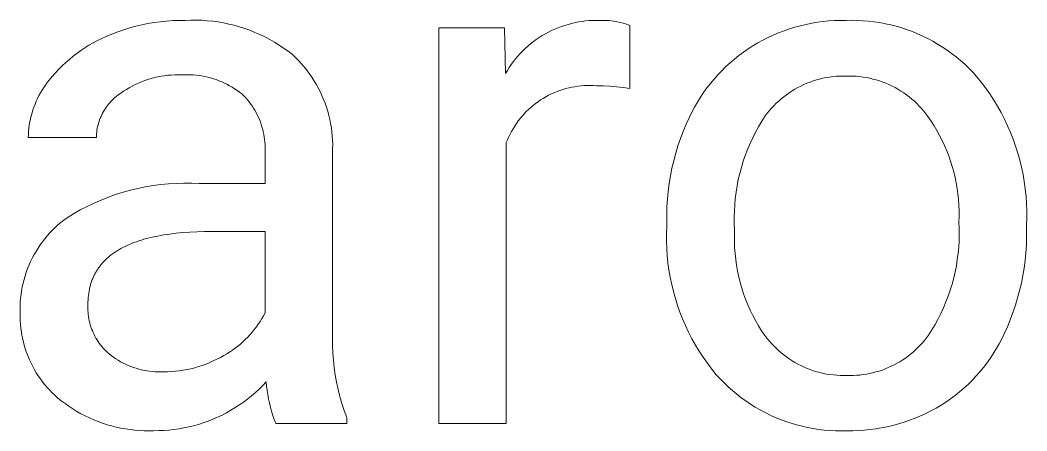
# Model space of a CAD drawing. Header units: millimetres. Extents: x 1434 to 4837, y 1889 to 4267.
# Drawn here: x 4146 to 4207, y 2212.3 to 2237.2 of the extents above; entities that cross this region are included whole.
import ezdxf

# ---------------------------------------------------------------- set-up
doc = ezdxf.new("R2010")
doc.units = ezdxf.units.MM
doc.header["$MEASUREMENT"] = 0
doc.layers.add('Domyślny', color=7, linetype='Continuous', true_color=0x000000)

msp = doc.modelspace()

# ---------------------------------------------------------------- linework, layer by layer
at = {"layer": 'Domyślny', "color": 18, "lineweight": 15, "true_color": 0x000000}
for p, q in [((4152.636, 2236.719), (4153.002, 2236.819)), ((4153.002, 2236.819), (4153.372, 2236.907)), ((4153.372, 2236.907), (4153.744, 2236.982)), ((4153.744, 2236.982), (4154.119, 2237.045)), ((4154.119, 2237.045), (4154.496, 2237.096)), ((4154.496, 2237.096), (4154.874, 2237.135)), ((4154.874, 2237.135), (4155.253, 2237.161)), ((4155.253, 2237.161), (4155.632, 2237.175)), ((4155.632, 2237.175), (4156.012, 2237.176)), ((4156.012, 2237.176), (4156.344, 2237.189)), ((4156.344, 2237.189), (4156.675, 2237.19)), ((4156.675, 2237.19), (4157.006, 2237.18)), ((4157.006, 2237.18), (4157.337, 2237.158)), ((4157.337, 2237.158), (4157.667, 2237.125)), ((4157.667, 2237.125), (4157.995, 2237.08)), ((4157.995, 2237.08), (4158.322, 2237.024)), ((4158.322, 2237.024), (4158.646, 2236.956)), ((4158.646, 2236.956), (4158.968, 2236.877)), ((4158.968, 2236.877), (4159.287, 2236.787)), ((4159.287, 2236.787), (4159.602, 2236.687)), ((4178.59, 2236.73), (4178.791, 2236.806)), ((4178.791, 2236.806), (4178.995, 2236.875)), ((4178.995, 2236.875), (4179.201, 2236.936)), ((4179.201, 2236.936), (4179.409, 2236.991)), ((4179.409, 2236.991), (4179.618, 2237.039)), ((4179.618, 2237.039), (4179.83, 2237.08)), ((4179.83, 2237.08), (4180.042, 2237.113)), ((4180.042, 2237.113), (4180.255, 2237.14)), ((4180.255, 2237.14), (4180.47, 2237.159)), ((4180.47, 2237.159), (4180.684, 2237.17)), ((4180.684, 2237.17), (4180.899, 2237.175)), ((4180.899, 2237.175), (4181.114, 2237.172)), ((4181.114, 2237.172), (4181.257, 2237.177)), ((4181.257, 2237.177), (4181.399, 2237.177)), ((4181.399, 2237.177), (4181.542, 2237.173)), ((4181.542, 2237.173), (4181.684, 2237.163)), ((4181.684, 2237.163), (4181.826, 2237.149)), ((4181.826, 2237.149), (4181.967, 2237.13)), ((4181.967, 2237.13), (4182.108, 2237.106)), ((4182.108, 2237.106), (4182.247, 2237.078)), ((4182.247, 2237.078), (4182.386, 2237.045)), ((4182.386, 2237.045), (4182.524, 2237.007)), ((4182.524, 2237.007), (4182.66, 2236.965)), ((4182.66, 2236.965), (4182.794, 2236.918)), ((4182.794, 2236.918), (4182.927, 2236.866)), ((4182.927, 2236.866), (4182.927, 2233.059)), ((4192.934, 2236.763), (4193.27, 2236.854)), ((4193.27, 2236.854), (4193.61, 2236.934)), ((4193.61, 2236.934), (4193.951, 2237.003)), ((4193.951, 2237.003), (4194.295, 2237.06)), ((4194.295, 2237.06), (4194.641, 2237.106)), ((4194.641, 2237.106), (4194.988, 2237.14)), ((4194.988, 2237.14), (4195.335, 2237.163)), ((4195.335, 2237.163), (4195.684, 2237.174)), ((4195.684, 2237.174), (4196.032, 2237.173)), ((4196.032, 2237.173), (4196.374, 2237.18)), ((4196.374, 2237.18), (4196.715, 2237.175)), ((4196.715, 2237.175), (4197.056, 2237.158)), ((4197.056, 2237.158), (4197.397, 2237.13)), ((4197.397, 2237.13), (4197.736, 2237.09)), ((4197.736, 2237.09), (4198.073, 2237.039)), ((4198.073, 2237.039), (4198.409, 2236.976)), ((4198.409, 2236.976), (4198.743, 2236.902)), ((4198.743, 2236.902), (4199.073, 2236.817)), ((4199.073, 2236.817), (4199.401, 2236.721)), ((4150.941, 2236.081), (4151.208, 2236.201)), ((4151.208, 2236.201), (4151.558, 2236.348)), ((4151.558, 2236.348), (4151.913, 2236.484)), ((4151.913, 2236.484), (4152.273, 2236.607)), ((4152.273, 2236.607), (4152.636, 2236.719)), ((4159.602, 2236.687), (4159.914, 2236.575)), ((4159.914, 2236.575), (4160.222, 2236.452)), ((4160.222, 2236.452), (4160.526, 2236.319)), ((4160.526, 2236.319), (4160.824, 2236.175)), ((4160.824, 2236.175), (4161.117, 2236.021)), ((4171.358, 2212.787), (4171.358, 2236.73)), ((4171.358, 2236.73), (4175.335, 2236.73)), ((4175.335, 2236.73), (4175.403, 2233.965)), ((4177.446, 2236.138), (4177.628, 2236.252)), ((4177.628, 2236.252), (4177.814, 2236.361)), ((4177.814, 2236.361), (4178.003, 2236.463)), ((4178.003, 2236.463), (4178.196, 2236.559)), ((4178.196, 2236.559), (4178.391, 2236.648)), ((4178.391, 2236.648), (4178.59, 2236.73)), ((4191.308, 2236.143), (4191.624, 2236.288)), ((4191.624, 2236.288), (4191.946, 2236.423)), ((4191.946, 2236.423), (4192.271, 2236.547)), ((4192.271, 2236.547), (4192.601, 2236.661)), ((4192.601, 2236.661), (4192.934, 2236.763)), ((4199.401, 2236.721), (4199.725, 2236.613)), ((4199.725, 2236.613), (4200.045, 2236.495)), ((4200.045, 2236.495), (4200.361, 2236.365)), ((4200.361, 2236.365), (4200.673, 2236.225)), ((4200.673, 2236.225), (4200.98, 2236.075)), ((4149.919, 2235.515), (4150.168, 2235.669)), ((4150.168, 2235.669), (4150.421, 2235.815)), ((4150.421, 2235.815), (4150.679, 2235.952)), ((4150.679, 2235.952), (4150.941, 2236.081)), ((4161.117, 2236.021), (4161.405, 2235.856)), ((4161.405, 2235.856), (4161.687, 2235.682)), ((4161.687, 2235.682), (4161.963, 2235.498)), ((4176.601, 2235.476), (4176.761, 2235.62)), ((4176.761, 2235.62), (4176.925, 2235.758)), ((4176.925, 2235.758), (4177.095, 2235.89)), ((4177.095, 2235.89), (4177.268, 2236.017)), ((4177.268, 2236.017), (4177.446, 2236.138)), ((4190.099, 2235.456), (4190.389, 2235.644)), ((4190.389, 2235.644), (4190.69, 2235.82)), ((4190.69, 2235.82), (4190.996, 2235.986)), ((4190.996, 2235.986), (4191.308, 2236.143)), ((4200.98, 2236.075), (4201.281, 2235.914)), ((4201.281, 2235.914), (4201.577, 2235.743)), ((4201.577, 2235.743), (4201.866, 2235.562)), ((4201.866, 2235.562), (4202.15, 2235.372)), ((4148.981, 2234.819), (4149.207, 2235.005)), ((4149.207, 2235.005), (4149.439, 2235.182)), ((4149.439, 2235.182), (4149.676, 2235.352)), ((4149.676, 2235.352), (4149.919, 2235.515)), ((4161.963, 2235.498), (4162.232, 2235.305)), ((4162.232, 2235.305), (4162.494, 2235.102)), ((4162.494, 2235.102), (4162.68, 2234.927)), ((4176.012, 2234.85), (4176.151, 2235.014)), ((4176.151, 2235.014), (4176.296, 2235.173)), ((4176.296, 2235.173), (4176.445, 2235.327)), ((4176.445, 2235.327), (4176.601, 2235.476)), ((4189.27, 2234.835), (4189.539, 2235.051)), ((4189.539, 2235.051), (4189.816, 2235.258)), ((4189.816, 2235.258), (4190.099, 2235.456)), ((4202.15, 2235.372), (4202.426, 2235.172)), ((4202.426, 2235.172), (4202.696, 2234.962)), ((4202.696, 2234.962), (4202.959, 2234.744)), ((4148.341, 2234.22), (4148.547, 2234.427)), ((4148.547, 2234.427), (4148.761, 2234.627)), ((4148.761, 2234.627), (4148.981, 2234.819)), ((4162.68, 2234.927), (4162.86, 2234.745)), ((4162.86, 2234.745), (4163.033, 2234.557)), ((4163.033, 2234.557), (4163.2, 2234.363)), ((4163.2, 2234.363), (4163.36, 2234.164)), ((4175.628, 2234.332), (4175.75, 2234.509)), ((4175.75, 2234.509), (4175.878, 2234.682)), ((4175.878, 2234.682), (4176.012, 2234.85)), ((4188.507, 2234.133), (4188.753, 2234.376)), ((4188.753, 2234.376), (4189.008, 2234.609)), ((4189.008, 2234.609), (4189.27, 2234.835)), ((4202.959, 2234.744), (4203.214, 2234.517)), ((4203.214, 2234.517), (4203.461, 2234.281)), ((4147.763, 2233.561), (4147.948, 2233.787)), ((4147.948, 2233.787), (4148.141, 2234.007)), ((4148.141, 2234.007), (4148.341, 2234.22)), ((4154.34, 2233.757), (4154.139, 2233.712)), ((4154.542, 2233.796), (4154.34, 2233.757)), ((4154.746, 2233.827), (4154.542, 2233.796)), ((4154.951, 2233.852), (4154.746, 2233.827)), ((4155.156, 2233.869), (4154.951, 2233.852)), ((4155.362, 2233.879), (4155.156, 2233.869)), ((4155.568, 2233.882), (4155.362, 2233.879)), ((4155.774, 2233.878), (4155.568, 2233.882)), ((4155.952, 2233.887), (4155.774, 2233.878)), ((4156.13, 2233.89), (4155.952, 2233.887)), ((4156.308, 2233.887), (4156.13, 2233.89)), ((4156.486, 2233.878), (4156.308, 2233.887)), ((4156.664, 2233.863), (4156.486, 2233.878)), ((4156.84, 2233.842), (4156.664, 2233.863)), ((4157.016, 2233.815), (4156.84, 2233.842)), ((4157.191, 2233.781), (4157.016, 2233.815)), ((4157.365, 2233.742), (4157.191, 2233.781)), ((4157.537, 2233.697), (4157.365, 2233.742)), ((4163.36, 2234.164), (4163.514, 2233.96)), ((4163.514, 2233.96), (4163.66, 2233.75)), ((4163.66, 2233.75), (4163.799, 2233.535)), ((4175.403, 2233.965), (4175.513, 2234.15)), ((4175.513, 2234.15), (4175.628, 2234.332)), ((4188.039, 2233.625), (4188.269, 2233.883)), ((4188.269, 2233.883), (4188.507, 2234.133)), ((4195.022, 2233.746), (4194.822, 2233.713)), ((4195.223, 2233.773), (4195.022, 2233.746)), ((4195.425, 2233.792), (4195.223, 2233.773)), ((4195.627, 2233.804), (4195.425, 2233.792)), ((4195.83, 2233.81), (4195.627, 2233.804)), ((4196.032, 2233.808), (4195.83, 2233.81)), ((4196.238, 2233.81), (4196.032, 2233.808)), ((4196.443, 2233.806), (4196.238, 2233.81)), ((4196.648, 2233.794), (4196.443, 2233.806)), ((4196.852, 2233.775), (4196.648, 2233.794)), ((4197.056, 2233.748), (4196.852, 2233.775)), ((4197.259, 2233.715), (4197.056, 2233.748)), ((4203.461, 2234.281), (4203.7, 2234.037)), ((4203.7, 2234.037), (4203.93, 2233.785)), ((4203.93, 2233.785), (4204.209, 2233.442)), ((4147.429, 2233.106), (4147.535, 2233.262)), ((4147.535, 2233.262), (4147.647, 2233.413)), ((4147.647, 2233.413), (4147.763, 2233.561)), ((4152.793, 2233.201), (4152.612, 2233.102)), ((4152.977, 2233.294), (4152.793, 2233.201)), ((4153.164, 2233.38), (4152.977, 2233.294)), ((4153.354, 2233.46), (4153.164, 2233.38)), ((4153.547, 2233.533), (4153.354, 2233.46)), ((4153.742, 2233.599), (4153.547, 2233.533)), ((4153.939, 2233.659), (4153.742, 2233.599)), ((4154.139, 2233.712), (4153.939, 2233.659)), ((4157.708, 2233.647), (4157.537, 2233.697)), ((4157.877, 2233.59), (4157.708, 2233.647)), ((4158.044, 2233.528), (4157.877, 2233.59)), ((4158.208, 2233.46), (4158.044, 2233.528)), ((4158.37, 2233.386), (4158.208, 2233.46)), ((4158.53, 2233.307), (4158.37, 2233.386)), ((4158.687, 2233.223), (4158.53, 2233.307)), ((4158.841, 2233.133), (4158.687, 2233.223)), ((4158.991, 2233.038), (4158.841, 2233.133)), ((4163.799, 2233.535), (4163.931, 2233.316)), ((4163.931, 2233.316), (4164.055, 2233.093)), ((4179.422, 2233.132), (4179.239, 2233.092)), ((4179.606, 2233.165), (4179.422, 2233.132)), ((4179.791, 2233.192), (4179.606, 2233.165)), ((4179.977, 2233.212), (4179.791, 2233.192)), ((4180.163, 2233.226), (4179.977, 2233.212)), ((4180.35, 2233.234), (4180.163, 2233.226)), ((4180.537, 2233.235), (4180.35, 2233.234)), ((4180.724, 2233.23), (4180.537, 2233.235)), ((4180.91, 2233.218), (4180.724, 2233.23)), ((4181.315, 2233.212), (4180.91, 2233.218)), ((4181.72, 2233.194), (4181.315, 2233.212)), ((4182.124, 2233.162), (4181.72, 2233.194)), ((4182.526, 2233.117), (4182.124, 2233.162)), ((4187.606, 2233.087), (4187.818, 2233.36)), ((4187.818, 2233.36), (4188.039, 2233.625)), ((4193.287, 2233.205), (4193.107, 2233.112)), ((4193.47, 2233.291), (4193.287, 2233.205)), ((4193.657, 2233.371), (4193.47, 2233.291)), ((4193.846, 2233.445), (4193.657, 2233.371)), ((4194.037, 2233.512), (4193.846, 2233.445)), ((4194.23, 2233.572), (4194.037, 2233.512)), ((4194.426, 2233.626), (4194.23, 2233.572)), ((4194.623, 2233.673), (4194.426, 2233.626)), ((4194.822, 2233.713), (4194.623, 2233.673)), ((4197.46, 2233.675), (4197.259, 2233.715)), ((4197.66, 2233.628), (4197.46, 2233.675)), ((4197.858, 2233.573), (4197.66, 2233.628)), ((4198.054, 2233.512), (4197.858, 2233.573)), ((4198.248, 2233.444), (4198.054, 2233.512)), ((4198.439, 2233.37), (4198.248, 2233.444)), ((4198.627, 2233.289), (4198.439, 2233.37)), ((4198.813, 2233.201), (4198.627, 2233.289)), ((4198.996, 2233.107), (4198.813, 2233.201)), ((4204.209, 2233.442), (4204.476, 2233.089)), ((4147.057, 2232.453), (4147.142, 2232.621)), ((4147.142, 2232.621), (4147.232, 2232.786)), ((4147.232, 2232.786), (4147.328, 2232.948)), ((4147.328, 2232.948), (4147.429, 2233.106)), ((4151.826, 2232.575), (4151.741, 2232.504)), ((4151.912, 2232.642), (4151.826, 2232.575)), ((4152.001, 2232.706), (4151.912, 2232.642)), ((4152.092, 2232.768), (4152.001, 2232.706)), ((4152.261, 2232.885), (4152.092, 2232.768)), ((4152.435, 2232.997), (4152.261, 2232.885)), ((4152.612, 2233.102), (4152.435, 2232.997)), ((4159.139, 2232.938), (4158.991, 2233.038)), ((4159.283, 2232.833), (4159.139, 2232.938)), ((4159.423, 2232.724), (4159.283, 2232.833)), ((4159.559, 2232.609), (4159.423, 2232.724)), ((4159.665, 2232.494), (4159.559, 2232.609)), ((4164.055, 2233.093), (4164.171, 2232.865)), ((4164.171, 2232.865), (4164.279, 2232.634)), ((4164.279, 2232.634), (4164.38, 2232.398)), ((4177.849, 2232.553), (4177.688, 2232.459)), ((4178.014, 2232.641), (4177.849, 2232.553)), ((4178.182, 2232.723), (4178.014, 2232.641)), ((4178.352, 2232.8), (4178.182, 2232.723)), ((4178.525, 2232.871), (4178.352, 2232.8)), ((4178.701, 2232.935), (4178.525, 2232.871)), ((4178.878, 2232.994), (4178.701, 2232.935)), ((4179.058, 2233.046), (4178.878, 2232.994)), ((4179.239, 2233.092), (4179.058, 2233.046)), ((4182.927, 2233.059), (4182.526, 2233.117)), ((4187.027, 2232.228), (4187.21, 2232.52)), ((4187.21, 2232.52), (4187.404, 2232.807)), ((4187.404, 2232.807), (4187.606, 2233.087)), ((4192.259, 2232.558), (4192.102, 2232.43)), ((4192.421, 2232.68), (4192.259, 2232.558)), ((4192.587, 2232.797), (4192.421, 2232.68)), ((4192.757, 2232.908), (4192.587, 2232.797)), ((4192.93, 2233.013), (4192.757, 2232.908)), ((4193.107, 2233.112), (4192.93, 2233.013)), ((4199.175, 2233.006), (4198.996, 2233.107)), ((4199.35, 2232.9), (4199.175, 2233.006)), ((4199.522, 2232.787), (4199.35, 2232.9)), ((4199.689, 2232.668), (4199.522, 2232.787)), ((4199.853, 2232.544), (4199.689, 2232.668)), ((4200.012, 2232.414), (4199.853, 2232.544)), ((4204.476, 2233.089), (4204.731, 2232.728)), ((4204.731, 2232.728), (4204.974, 2232.358)), ((4146.776, 2231.756), (4146.837, 2231.934)), ((4146.837, 2231.934), (4146.905, 2232.109)), ((4146.905, 2232.109), (4146.978, 2232.282)), ((4146.978, 2232.282), (4147.057, 2232.453)), ((4151.225, 2231.939), (4151.163, 2231.849)), ((4151.29, 2232.027), (4151.225, 2231.939)), ((4151.359, 2232.113), (4151.29, 2232.027)), ((4151.43, 2232.196), (4151.359, 2232.113)), ((4151.504, 2232.277), (4151.43, 2232.196)), ((4151.58, 2232.356), (4151.504, 2232.277)), ((4151.66, 2232.431), (4151.58, 2232.356)), ((4151.741, 2232.504), (4151.66, 2232.431)), ((4159.768, 2232.376), (4159.665, 2232.494)), ((4159.866, 2232.254), (4159.768, 2232.376)), ((4159.96, 2232.129), (4159.866, 2232.254)), ((4160.05, 2232.001), (4159.96, 2232.129)), ((4160.135, 2231.87), (4160.05, 2232.001)), ((4164.38, 2232.398), (4164.472, 2232.16)), ((4164.472, 2232.16), (4164.556, 2231.919)), ((4164.556, 2231.919), (4164.632, 2231.675)), ((4176.934, 2231.908), (4176.795, 2231.783)), ((4177.076, 2232.029), (4176.934, 2231.908)), ((4177.224, 2232.144), (4177.076, 2232.029)), ((4177.375, 2232.254), (4177.224, 2232.144)), ((4177.529, 2232.359), (4177.375, 2232.254)), ((4177.688, 2232.459), (4177.529, 2232.359)), ((4186.69, 2231.625), (4186.853, 2231.929)), ((4186.853, 2231.929), (4187.027, 2232.228)), ((4191.658, 2232.015), (4191.52, 2231.867)), ((4191.801, 2232.158), (4191.658, 2232.015)), ((4191.949, 2232.297), (4191.801, 2232.158)), ((4192.102, 2232.43), (4191.949, 2232.297)), ((4200.166, 2232.278), (4200.012, 2232.414)), ((4200.315, 2232.137), (4200.166, 2232.278)), ((4200.46, 2231.992), (4200.315, 2232.137)), ((4200.599, 2231.841), (4200.46, 2231.992)), ((4204.974, 2232.358), (4205.203, 2231.98)), ((4205.203, 2231.98), (4205.42, 2231.594)), ((4146.626, 2231.212), (4146.67, 2231.395)), ((4146.67, 2231.395), (4146.72, 2231.576)), ((4146.72, 2231.576), (4146.776, 2231.756)), ((4150.899, 2231.37), (4150.856, 2231.269)), ((4150.945, 2231.469), (4150.899, 2231.37)), ((4150.994, 2231.567), (4150.945, 2231.469)), ((4151.047, 2231.663), (4150.994, 2231.567)), ((4151.103, 2231.757), (4151.047, 2231.663)), ((4151.163, 2231.849), (4151.103, 2231.757)), ((4160.216, 2231.736), (4160.135, 2231.87)), ((4160.293, 2231.599), (4160.216, 2231.736)), ((4160.364, 2231.46), (4160.293, 2231.599)), ((4160.431, 2231.319), (4160.364, 2231.46)), ((4160.494, 2231.175), (4160.431, 2231.319)), ((4164.632, 2231.675), (4164.7, 2231.428)), ((4164.7, 2231.428), (4164.759, 2231.179)), ((4176.406, 2231.379), (4176.286, 2231.236)), ((4176.531, 2231.518), (4176.406, 2231.379)), ((4176.661, 2231.653), (4176.531, 2231.518)), ((4176.795, 2231.783), (4176.661, 2231.653)), ((4186.343, 2230.89), (4186.536, 2231.315)), ((4186.536, 2231.315), (4186.69, 2231.625)), ((4191.137, 2231.394), (4190.929, 2231.073)), ((4191.259, 2231.556), (4191.137, 2231.394)), ((4191.387, 2231.714), (4191.259, 2231.556)), ((4191.52, 2231.867), (4191.387, 2231.714)), ((4200.733, 2231.685), (4200.599, 2231.841)), ((4200.861, 2231.525), (4200.733, 2231.685)), ((4200.984, 2231.36), (4200.861, 2231.525)), ((4201.176, 2231.081), (4200.984, 2231.36)), ((4205.42, 2231.594), (4205.624, 2231.201)), ((4146.532, 2230.656), (4146.557, 2230.842)), ((4146.557, 2230.842), (4146.589, 2231.028)), ((4146.589, 2231.028), (4146.626, 2231.212)), ((4150.694, 2230.746), (4150.672, 2230.638)), ((4150.719, 2230.852), (4150.694, 2230.746)), ((4150.748, 2230.958), (4150.719, 2230.852)), ((4150.78, 2231.063), (4150.748, 2230.958)), ((4150.816, 2231.166), (4150.78, 2231.063)), ((4150.856, 2231.269), (4150.816, 2231.166)), ((4160.551, 2231.03), (4160.494, 2231.175)), ((4160.603, 2230.882), (4160.551, 2231.03)), ((4160.651, 2230.733), (4160.603, 2230.882)), ((4160.693, 2230.582), (4160.651, 2230.733)), ((4164.759, 2231.179), (4164.809, 2230.929)), ((4164.809, 2230.929), (4164.851, 2230.676)), ((4175.957, 2230.782), (4175.858, 2230.623)), ((4176.061, 2230.937), (4175.957, 2230.782)), ((4176.171, 2231.088), (4176.061, 2230.937)), ((4176.286, 2231.236), (4176.171, 2231.088)), ((4186.164, 2230.459), (4186.343, 2230.89)), ((4190.733, 2230.744), (4190.547, 2230.409)), ((4190.929, 2231.073), (4190.733, 2230.744)), ((4201.359, 2230.796), (4201.176, 2231.081)), ((4201.532, 2230.505), (4201.359, 2230.796)), ((4205.624, 2231.201), (4205.814, 2230.802)), ((4205.814, 2230.802), (4205.99, 2230.396)), ((4146.494, 2230.093), (4146.5, 2230.281)), ((4150.619, 2230.093), (4146.494, 2230.093)), ((4146.5, 2230.281), (4146.513, 2230.469)), ((4146.513, 2230.469), (4146.532, 2230.656)), ((4150.622, 2230.203), (4150.619, 2230.093)), ((4150.629, 2230.312), (4150.622, 2230.203)), ((4150.64, 2230.421), (4150.629, 2230.312)), ((4150.654, 2230.53), (4150.64, 2230.421)), ((4150.672, 2230.638), (4150.654, 2230.53)), ((4160.73, 2230.43), (4160.693, 2230.582)), ((4160.762, 2230.277), (4160.73, 2230.43)), ((4160.789, 2230.123), (4160.762, 2230.277)), ((4160.811, 2229.968), (4160.789, 2230.123)), ((4164.851, 2230.676), (4164.884, 2230.423)), ((4164.884, 2230.423), (4164.909, 2230.169)), ((4164.909, 2230.169), (4164.925, 2229.913)), ((4175.595, 2230.128), (4175.519, 2229.957)), ((4175.677, 2230.296), (4175.595, 2230.128)), ((4175.764, 2230.461), (4175.677, 2230.296)), ((4175.858, 2230.623), (4175.764, 2230.461)), ((4185.999, 2230.022), (4186.164, 2230.459)), ((4190.547, 2230.409), (4190.374, 2230.067)), ((4201.696, 2230.208), (4201.532, 2230.505)), ((4201.849, 2229.906), (4201.696, 2230.208)), ((4205.99, 2230.396), (4206.152, 2229.985)), ((4160.827, 2229.812), (4160.811, 2229.968)), ((4160.838, 2229.656), (4160.827, 2229.812)), ((4160.844, 2229.5), (4160.838, 2229.656)), ((4160.844, 2229.343), (4160.844, 2229.5)), ((4164.925, 2229.913), (4164.932, 2229.658)), ((4164.932, 2229.658), (4164.93, 2229.402)), ((4175.519, 2229.957), (4175.448, 2229.784)), ((4175.448, 2229.784), (4175.448, 2212.787)), ((4185.712, 2229.133), (4185.848, 2229.58)), ((4185.848, 2229.58), (4185.999, 2230.022)), ((4190.212, 2229.72), (4190.063, 2229.368)), ((4190.374, 2230.067), (4190.212, 2229.72)), ((4201.993, 2229.599), (4201.849, 2229.906)), ((4202.126, 2229.288), (4201.993, 2229.599)), ((4206.152, 2229.985), (4206.301, 2229.568)), ((4206.301, 2229.568), (4206.435, 2229.147)), ((4160.84, 2229.187), (4160.844, 2229.343)), ((4160.84, 2227.306), (4160.84, 2229.187)), ((4164.93, 2229.402), (4164.93, 2218.388)), ((4185.591, 2228.682), (4185.712, 2229.133)), ((4189.926, 2229.01), (4189.801, 2228.648)), ((4190.063, 2229.368), (4189.926, 2229.01)), ((4202.248, 2228.972), (4202.126, 2229.288)), ((4202.36, 2228.652), (4202.248, 2228.972)), ((4206.435, 2229.147), (4206.555, 2228.721)), ((4185.485, 2228.227), (4185.591, 2228.682)), ((4189.688, 2228.282), (4189.589, 2227.912)), ((4189.801, 2228.648), (4189.688, 2228.282)), ((4202.461, 2228.329), (4202.36, 2228.652)), ((4202.552, 2228.002), (4202.461, 2228.329)), ((4206.555, 2228.721), (4206.66, 2228.291)), ((4206.66, 2228.291), (4206.751, 2227.858)), ((4185.317, 2227.308), (4185.393, 2227.769)), ((4185.393, 2227.769), (4185.485, 2228.227)), ((4189.589, 2227.912), (4189.502, 2227.539)), ((4202.631, 2227.673), (4202.552, 2228.002)), ((4202.7, 2227.341), (4202.631, 2227.673)), ((4206.751, 2227.858), (4206.826, 2227.422)), ((4153.137, 2227.006), (4153.595, 2227.099)), ((4153.595, 2227.099), (4154.056, 2227.177)), ((4154.056, 2227.177), (4154.519, 2227.239)), ((4154.519, 2227.239), (4154.984, 2227.284)), ((4154.984, 2227.284), (4155.45, 2227.314)), ((4155.45, 2227.314), (4155.917, 2227.327)), ((4155.917, 2227.327), (4156.384, 2227.325)), ((4156.384, 2227.325), (4156.851, 2227.306)), ((4156.851, 2227.306), (4160.84, 2227.306)), ((4185.256, 2226.845), (4185.317, 2227.308)), ((4189.428, 2227.163), (4189.367, 2226.785)), ((4189.502, 2227.539), (4189.428, 2227.163)), ((4202.757, 2227.007), (4202.7, 2227.341)), ((4206.826, 2227.422), (4206.887, 2226.984)), ((4150.912, 2226.305), (4151.346, 2226.476)), ((4151.346, 2226.476), (4151.787, 2226.631)), ((4151.787, 2226.631), (4152.233, 2226.772)), ((4152.233, 2226.772), (4152.683, 2226.897)), ((4152.683, 2226.897), (4153.137, 2227.006)), ((4185.211, 2226.38), (4185.256, 2226.845)), ((4189.367, 2226.785), (4189.32, 2226.405)), ((4202.803, 2226.672), (4202.757, 2227.007)), ((4202.838, 2226.335), (4202.803, 2226.672)), ((4206.887, 2226.984), (4206.933, 2226.544)), ((4206.933, 2226.544), (4206.964, 2226.103)), ((4149.646, 2225.704), (4150.061, 2225.919)), ((4150.061, 2225.919), (4150.483, 2226.119)), ((4150.483, 2226.119), (4150.912, 2226.305)), ((4185.165, 2225.448), (4185.18, 2225.914)), ((4185.18, 2225.914), (4185.211, 2226.38)), ((4189.285, 2226.024), (4189.264, 2225.642)), ((4189.32, 2226.405), (4189.285, 2226.024)), ((4202.862, 2225.997), (4202.838, 2226.335)), ((4202.874, 2225.658), (4202.862, 2225.997)), ((4206.964, 2226.103), (4206.98, 2225.661)), ((4148.653, 2225.094), (4148.84, 2225.232)), ((4148.84, 2225.232), (4149.239, 2225.475)), ((4149.239, 2225.475), (4149.646, 2225.704)), ((4185.165, 2224.981), (4185.165, 2225.448)), ((4189.264, 2225.642), (4189.255, 2225.259)), ((4189.255, 2225.259), (4189.26, 2224.876)), ((4202.865, 2224.981), (4202.875, 2225.319)), ((4202.875, 2225.319), (4202.874, 2225.658)), ((4206.981, 2225.219), (4206.967, 2224.777)), ((4206.98, 2225.661), (4206.981, 2225.219)), ((4147.956, 2224.481), (4148.122, 2224.644)), ((4148.122, 2224.644), (4148.294, 2224.8)), ((4148.294, 2224.8), (4148.471, 2224.95)), ((4148.471, 2224.95), (4148.653, 2225.094)), ((4185.151, 2224.258), (4185.165, 2224.697)), ((4185.165, 2224.697), (4185.165, 2224.981)), ((4189.26, 2224.876), (4189.279, 2224.493)), ((4202.881, 2224.601), (4202.865, 2224.981)), ((4202.885, 2224.221), (4202.881, 2224.601)), ((4206.967, 2224.777), (4206.967, 2224.493)), ((4147.493, 2223.962), (4147.641, 2224.141)), ((4147.641, 2224.141), (4147.796, 2224.314)), ((4147.796, 2224.314), (4147.956, 2224.481)), ((4153.658, 2223.974), (4153.498, 2223.93)), ((4153.822, 2224.016), (4153.658, 2223.974)), ((4153.989, 2224.056), (4153.822, 2224.016)), ((4154.335, 2224.129), (4153.989, 2224.056)), ((4154.695, 2224.194), (4154.335, 2224.129)), ((4155.07, 2224.25), (4154.695, 2224.194)), ((4155.46, 2224.297), (4155.07, 2224.25)), ((4155.865, 2224.336), (4155.46, 2224.297)), ((4156.285, 2224.366), (4155.865, 2224.336)), ((4156.719, 2224.388), (4156.285, 2224.366)), ((4157.169, 2224.401), (4156.719, 2224.388)), ((4157.633, 2224.405), (4157.169, 2224.401)), ((4160.84, 2224.405), (4157.633, 2224.405)), ((4160.84, 2219.487), (4160.84, 2224.405)), ((4185.151, 2223.818), (4185.151, 2224.258)), ((4189.279, 2224.493), (4189.267, 2224.137)), ((4189.267, 2224.137), (4189.268, 2223.781)), ((4202.875, 2223.841), (4202.885, 2224.221)), ((4206.967, 2224.031), (4206.952, 2223.568)), ((4206.967, 2224.493), (4206.967, 2224.031)), ((4146.962, 2223.201), (4147.085, 2223.398)), ((4147.085, 2223.398), (4147.214, 2223.591)), ((4147.214, 2223.591), (4147.35, 2223.779)), ((4147.35, 2223.779), (4147.493, 2223.962)), ((4152.103, 2223.369), (4151.984, 2223.302)), ((4152.226, 2223.435), (4152.103, 2223.369)), ((4152.353, 2223.499), (4152.226, 2223.435)), ((4152.483, 2223.56), (4152.353, 2223.499)), ((4152.617, 2223.619), (4152.483, 2223.56)), ((4152.755, 2223.676), (4152.617, 2223.619)), ((4152.896, 2223.731), (4152.755, 2223.676)), ((4153.041, 2223.784), (4152.896, 2223.731)), ((4153.19, 2223.835), (4153.041, 2223.784)), ((4153.342, 2223.883), (4153.19, 2223.835)), ((4153.498, 2223.93), (4153.342, 2223.883)), ((4185.167, 2223.378), (4185.151, 2223.818)), ((4185.197, 2222.94), (4185.167, 2223.378)), ((4189.268, 2223.781), (4189.281, 2223.425)), ((4189.281, 2223.425), (4189.306, 2223.069)), ((4202.817, 2223.083), (4202.852, 2223.462)), ((4202.852, 2223.462), (4202.875, 2223.841)), ((4206.952, 2223.568), (4206.922, 2223.106)), ((4146.636, 2222.587), (4146.737, 2222.795)), ((4146.737, 2222.795), (4146.846, 2223)), ((4146.846, 2223), (4146.962, 2223.201)), ((4151.253, 2222.766), (4151.163, 2222.681)), ((4151.346, 2222.849), (4151.253, 2222.766)), ((4151.443, 2222.93), (4151.346, 2222.849)), ((4151.544, 2223.009), (4151.443, 2222.93)), ((4151.648, 2223.085), (4151.544, 2223.009)), ((4151.757, 2223.159), (4151.648, 2223.085)), ((4151.868, 2223.232), (4151.757, 2223.159)), ((4151.984, 2223.302), (4151.868, 2223.232)), ((4185.242, 2222.502), (4185.197, 2222.94)), ((4189.306, 2223.069), (4189.344, 2222.715)), ((4202.769, 2222.706), (4202.817, 2223.083)), ((4206.922, 2223.106), (4206.876, 2222.645)), ((4146.374, 2221.942), (4146.454, 2222.16)), ((4146.454, 2222.16), (4146.541, 2222.375)), ((4146.541, 2222.375), (4146.636, 2222.587)), ((4150.735, 2222.175), (4150.701, 2222.126)), ((4150.769, 2222.224), (4150.735, 2222.175)), ((4150.804, 2222.272), (4150.769, 2222.224)), ((4150.84, 2222.32), (4150.804, 2222.272)), ((4150.877, 2222.367), (4150.84, 2222.32)), ((4150.915, 2222.413), (4150.877, 2222.367)), ((4150.994, 2222.505), (4150.915, 2222.413)), ((4151.077, 2222.594), (4150.994, 2222.505)), ((4151.163, 2222.681), (4151.077, 2222.594)), ((4185.302, 2222.067), (4185.242, 2222.502)), ((4189.344, 2222.715), (4189.394, 2222.362)), ((4189.394, 2222.362), (4189.456, 2222.011)), ((4202.635, 2221.958), (4202.709, 2222.331)), ((4202.709, 2222.331), (4202.769, 2222.706)), ((4206.816, 2222.187), (4206.74, 2221.73)), ((4206.876, 2222.645), (4206.816, 2222.187)), ((4146.237, 2221.498), (4146.301, 2221.721)), ((4146.301, 2221.721), (4146.374, 2221.942)), ((4150.394, 2221.549), (4150.372, 2221.494)), ((4150.418, 2221.604), (4150.394, 2221.549)), ((4150.442, 2221.659), (4150.418, 2221.604)), ((4150.467, 2221.713), (4150.442, 2221.659)), ((4150.493, 2221.767), (4150.467, 2221.713)), ((4150.52, 2221.82), (4150.493, 2221.767)), ((4150.548, 2221.872), (4150.52, 2221.82)), ((4150.577, 2221.924), (4150.548, 2221.872)), ((4150.607, 2221.975), (4150.577, 2221.924)), ((4150.637, 2222.026), (4150.607, 2221.975)), ((4150.669, 2222.076), (4150.637, 2222.026)), ((4150.701, 2222.126), (4150.669, 2222.076)), ((4185.377, 2221.633), (4185.302, 2222.067)), ((4185.466, 2221.203), (4185.377, 2221.633)), ((4189.456, 2222.011), (4189.531, 2221.663)), ((4189.531, 2221.663), (4189.617, 2221.317)), ((4202.451, 2221.221), (4202.549, 2221.588)), ((4202.549, 2221.588), (4202.635, 2221.958)), ((4206.74, 2221.73), (4206.649, 2221.276)), ((4146.089, 2220.818), (4146.131, 2221.046)), ((4146.131, 2221.046), (4146.18, 2221.273)), ((4146.18, 2221.273), (4146.237, 2221.498)), ((4150.226, 2221.029), (4150.198, 2220.908)), ((4150.257, 2221.148), (4150.226, 2221.029)), ((4150.291, 2221.266), (4150.257, 2221.148)), ((4150.33, 2221.381), (4150.291, 2221.266)), ((4150.372, 2221.494), (4150.33, 2221.381)), ((4185.57, 2220.775), (4185.466, 2221.203)), ((4189.617, 2221.317), (4189.715, 2220.974)), ((4189.715, 2220.974), (4189.826, 2220.635)), ((4202.341, 2220.858), (4202.451, 2221.221)), ((4206.649, 2221.276), (4206.544, 2220.825)), ((4146.012, 2220.126), (4146.03, 2220.358)), ((4146.03, 2220.358), (4146.055, 2220.588)), ((4146.055, 2220.588), (4146.089, 2220.818)), ((4150.125, 2220.4), (4150.116, 2220.268)), ((4150.138, 2220.53), (4150.125, 2220.4)), ((4150.154, 2220.658), (4150.138, 2220.53)), ((4150.174, 2220.784), (4150.154, 2220.658)), ((4150.198, 2220.908), (4150.174, 2220.784)), ((4185.688, 2220.352), (4185.57, 2220.775)), ((4185.821, 2219.932), (4185.688, 2220.352)), ((4189.826, 2220.635), (4189.947, 2220.3)), ((4202.083, 2220.143), (4202.218, 2220.498)), ((4202.218, 2220.498), (4202.341, 2220.858)), ((4206.424, 2220.378), (4206.289, 2219.936)), ((4206.544, 2220.825), (4206.424, 2220.378)), ((4146, 2219.662), (4146.002, 2219.894)), ((4146.002, 2219.894), (4146.012, 2220.126)), ((4150.104, 2219.872), (4150.103, 2219.747)), ((4150.103, 2219.747), (4150.107, 2219.621)), ((4150.109, 2219.997), (4150.104, 2219.872)), ((4150.11, 2220.133), (4150.109, 2219.997)), ((4150.116, 2220.268), (4150.11, 2220.133)), ((4185.968, 2219.518), (4185.821, 2219.932)), ((4189.947, 2220.3), (4190.081, 2219.97)), ((4190.081, 2219.97), (4190.226, 2219.644)), ((4201.777, 2219.447), (4201.936, 2219.792)), ((4201.936, 2219.792), (4202.083, 2220.143)), ((4206.289, 2219.936), (4206.14, 2219.497)), ((4146.007, 2219.43), (4146, 2219.662)), ((4146.005, 2219.209), (4146.007, 2219.43)), ((4146.011, 2218.988), (4146.005, 2219.209)), ((4150.107, 2219.621), (4150.115, 2219.496)), ((4150.115, 2219.496), (4150.127, 2219.372)), ((4150.127, 2219.372), (4150.143, 2219.248)), ((4150.143, 2219.248), (4150.164, 2219.124)), ((4150.164, 2219.124), (4150.189, 2219.001)), ((4160.539, 2218.958), (4160.645, 2219.131)), ((4160.645, 2219.131), (4160.745, 2219.307)), ((4160.745, 2219.307), (4160.84, 2219.487)), ((4186.129, 2219.108), (4185.968, 2219.518)), ((4186.303, 2218.705), (4186.129, 2219.108)), ((4190.226, 2219.644), (4190.382, 2219.324)), ((4190.382, 2219.324), (4190.549, 2219.009)), ((4201.426, 2218.773), (4201.607, 2219.107)), ((4201.607, 2219.107), (4201.777, 2219.447)), ((4206.14, 2219.497), (4205.977, 2219.064)), ((4146.025, 2218.767), (4146.011, 2218.988)), ((4146.046, 2218.546), (4146.025, 2218.767)), ((4146.074, 2218.327), (4146.046, 2218.546)), ((4150.189, 2219.001), (4150.218, 2218.879)), ((4150.218, 2218.879), (4150.251, 2218.759)), ((4150.251, 2218.759), (4150.288, 2218.639)), ((4150.288, 2218.639), (4150.329, 2218.521)), ((4150.329, 2218.521), (4150.374, 2218.404)), ((4160.186, 2218.462), (4160.309, 2218.623)), ((4160.309, 2218.623), (4160.427, 2218.789)), ((4160.427, 2218.789), (4160.539, 2218.958)), ((4186.491, 2218.307), (4186.303, 2218.705)), ((4190.549, 2219.009), (4190.727, 2218.7)), ((4190.727, 2218.7), (4190.915, 2218.398)), ((4201.233, 2218.446), (4201.426, 2218.773)), ((4205.799, 2218.637), (4205.607, 2218.216)), ((4205.977, 2219.064), (4205.799, 2218.637)), ((4146.11, 2218.108), (4146.074, 2218.327)), ((4146.154, 2217.891), (4146.11, 2218.108)), ((4146.205, 2217.676), (4146.154, 2217.891)), ((4150.374, 2218.404), (4150.423, 2218.289)), ((4150.423, 2218.289), (4150.476, 2218.175)), ((4150.476, 2218.175), (4150.533, 2218.064)), ((4150.533, 2218.064), (4150.594, 2217.954)), ((4150.594, 2217.954), (4150.658, 2217.846)), ((4159.641, 2217.861), (4159.785, 2218.004)), ((4159.785, 2218.004), (4159.924, 2218.152)), ((4159.924, 2218.152), (4160.057, 2218.305)), ((4160.057, 2218.305), (4160.186, 2218.462)), ((4164.93, 2218.388), (4164.92, 2217.942)), ((4164.92, 2217.942), (4164.924, 2217.496)), ((4186.693, 2217.916), (4186.491, 2218.307)), ((4186.907, 2217.532), (4186.693, 2217.916)), ((4190.915, 2218.398), (4191.114, 2218.102)), ((4191.114, 2218.102), (4191.239, 2217.939)), ((4191.239, 2217.939), (4191.369, 2217.781)), ((4200.787, 2217.811), (4200.911, 2217.966)), ((4200.911, 2217.966), (4201.03, 2218.125)), ((4201.03, 2218.125), (4201.233, 2218.446)), ((4205.458, 2217.906), (4205.298, 2217.601)), ((4205.607, 2218.216), (4205.458, 2217.906)), ((4146.263, 2217.462), (4146.205, 2217.676)), ((4146.328, 2217.251), (4146.263, 2217.462)), ((4150.658, 2217.846), (4150.726, 2217.741)), ((4150.726, 2217.741), (4150.797, 2217.638)), ((4150.797, 2217.638), (4150.872, 2217.538)), ((4150.872, 2217.538), (4150.951, 2217.44)), ((4150.951, 2217.44), (4151.032, 2217.345)), ((4151.032, 2217.345), (4151.117, 2217.253)), ((4158.855, 2217.221), (4159.021, 2217.338)), ((4159.021, 2217.338), (4159.182, 2217.461)), ((4159.182, 2217.461), (4159.34, 2217.589)), ((4159.34, 2217.589), (4159.493, 2217.722)), ((4159.493, 2217.722), (4159.641, 2217.861)), ((4164.924, 2217.496), (4164.943, 2217.051)), ((4187.135, 2217.156), (4186.907, 2217.532)), ((4191.369, 2217.781), (4191.504, 2217.627)), ((4191.504, 2217.627), (4191.645, 2217.478)), ((4191.645, 2217.478), (4191.79, 2217.333)), ((4191.79, 2217.333), (4191.941, 2217.194)), ((4200.242, 2217.237), (4200.386, 2217.373)), ((4200.386, 2217.373), (4200.525, 2217.515)), ((4200.525, 2217.515), (4200.659, 2217.661)), ((4200.659, 2217.661), (4200.787, 2217.811)), ((4205.127, 2217.301), (4204.947, 2217.008)), ((4205.298, 2217.601), (4205.127, 2217.301)), ((4146.401, 2217.042), (4146.328, 2217.251)), ((4146.48, 2216.835), (4146.401, 2217.042)), ((4146.567, 2216.631), (4146.48, 2216.835)), ((4151.117, 2217.253), (4151.205, 2217.164)), ((4151.205, 2217.164), (4151.295, 2217.077)), ((4151.295, 2217.077), (4151.389, 2216.994)), ((4151.389, 2216.994), (4151.522, 2216.89)), ((4151.522, 2216.89), (4151.659, 2216.791)), ((4151.659, 2216.791), (4151.799, 2216.696)), ((4151.799, 2216.696), (4151.942, 2216.606)), ((4157.701, 2216.569), (4157.916, 2216.673)), ((4157.916, 2216.673), (4158.128, 2216.785)), ((4158.128, 2216.785), (4158.335, 2216.903)), ((4158.335, 2216.903), (4158.512, 2217.003)), ((4158.512, 2217.003), (4158.685, 2217.109)), ((4158.685, 2217.109), (4158.855, 2217.221)), ((4164.943, 2217.051), (4164.978, 2216.606)), ((4187.375, 2216.788), (4187.135, 2217.156)), ((4187.627, 2216.428), (4187.375, 2216.788)), ((4191.941, 2217.194), (4192.096, 2217.06)), ((4192.096, 2217.06), (4192.256, 2216.932)), ((4192.256, 2216.932), (4192.42, 2216.809)), ((4192.42, 2216.809), (4192.588, 2216.692)), ((4192.588, 2216.692), (4192.76, 2216.581)), ((4199.461, 2216.63), (4199.625, 2216.741)), ((4199.625, 2216.741), (4199.786, 2216.857)), ((4199.786, 2216.857), (4199.942, 2216.978)), ((4199.942, 2216.978), (4200.095, 2217.105)), ((4200.095, 2217.105), (4200.242, 2217.237)), ((4204.756, 2216.721), (4204.556, 2216.441)), ((4204.947, 2217.008), (4204.756, 2216.721)), ((4146.661, 2216.431), (4146.567, 2216.631)), ((4146.761, 2216.233), (4146.661, 2216.431)), ((4146.868, 2216.039), (4146.761, 2216.233)), ((4151.942, 2216.606), (4152.088, 2216.521)), ((4152.088, 2216.521), (4152.237, 2216.442)), ((4152.237, 2216.442), (4152.389, 2216.367)), ((4152.389, 2216.367), (4152.543, 2216.298)), ((4152.543, 2216.298), (4152.7, 2216.234)), ((4152.7, 2216.234), (4152.858, 2216.176)), ((4152.858, 2216.176), (4153.019, 2216.123)), ((4153.019, 2216.123), (4153.181, 2216.075)), ((4153.181, 2216.075), (4153.345, 2216.034)), ((4155.878, 2216.004), (4156.113, 2216.048)), ((4156.113, 2216.048), (4156.347, 2216.099)), ((4156.347, 2216.099), (4156.578, 2216.159)), ((4156.578, 2216.159), (4156.808, 2216.226)), ((4156.808, 2216.226), (4157.035, 2216.3)), ((4157.035, 2216.3), (4157.26, 2216.382)), ((4157.26, 2216.382), (4157.482, 2216.472)), ((4157.482, 2216.472), (4157.701, 2216.569)), ((4164.978, 2216.606), (4165.027, 2216.163)), ((4165.027, 2216.163), (4165.091, 2215.722)), ((4187.892, 2216.076), (4187.627, 2216.428)), ((4188.168, 2215.734), (4187.892, 2216.076)), ((4192.76, 2216.581), (4192.936, 2216.476)), ((4192.936, 2216.476), (4193.116, 2216.377)), ((4193.116, 2216.377), (4193.299, 2216.284)), ((4193.299, 2216.284), (4193.484, 2216.197)), ((4193.484, 2216.197), (4193.673, 2216.117)), ((4193.673, 2216.117), (4193.864, 2216.044)), ((4198.219, 2216.019), (4198.405, 2216.088)), ((4198.405, 2216.088), (4198.588, 2216.164)), ((4198.588, 2216.164), (4198.769, 2216.245)), ((4198.769, 2216.245), (4198.947, 2216.332)), ((4198.947, 2216.332), (4199.121, 2216.426)), ((4199.121, 2216.426), (4199.293, 2216.525)), ((4199.293, 2216.525), (4199.461, 2216.63)), ((4204.346, 2216.168), (4204.127, 2215.902)), ((4204.556, 2216.441), (4204.346, 2216.168)), ((4146.981, 2215.849), (4146.868, 2216.039)), ((4147.101, 2215.663), (4146.981, 2215.849)), ((4147.227, 2215.481), (4147.101, 2215.663)), ((4147.36, 2215.304), (4147.227, 2215.481)), ((4153.345, 2216.034), (4153.51, 2215.997)), ((4153.51, 2215.997), (4153.676, 2215.967)), ((4153.676, 2215.967), (4153.843, 2215.942)), ((4153.843, 2215.942), (4154.011, 2215.924)), ((4154.011, 2215.924), (4154.18, 2215.911)), ((4154.18, 2215.911), (4154.349, 2215.903)), ((4154.349, 2215.903), (4154.518, 2215.902)), ((4154.518, 2215.902), (4154.687, 2215.906)), ((4154.687, 2215.906), (4154.926, 2215.91)), ((4154.926, 2215.91), (4155.165, 2215.922)), ((4155.165, 2215.922), (4155.403, 2215.941)), ((4155.403, 2215.941), (4155.641, 2215.969)), ((4155.641, 2215.969), (4155.878, 2216.004)), ((4165.091, 2215.722), (4165.169, 2215.283)), ((4188.399, 2215.482), (4188.168, 2215.734)), ((4188.638, 2215.238), (4188.399, 2215.482)), ((4193.864, 2216.044), (4194.058, 2215.977)), ((4194.058, 2215.977), (4194.254, 2215.917)), ((4194.254, 2215.917), (4194.452, 2215.864)), ((4194.452, 2215.864), (4194.652, 2215.818)), ((4194.652, 2215.818), (4194.853, 2215.778)), ((4194.853, 2215.778), (4195.055, 2215.746)), ((4195.055, 2215.746), (4195.259, 2215.72)), ((4195.259, 2215.72), (4195.463, 2215.702)), ((4195.463, 2215.702), (4195.668, 2215.69)), ((4195.668, 2215.69), (4195.873, 2215.686)), ((4195.873, 2215.686), (4196.078, 2215.689)), ((4196.078, 2215.689), (4196.276, 2215.686)), ((4196.276, 2215.686), (4196.474, 2215.689)), ((4196.474, 2215.689), (4196.672, 2215.699)), ((4196.672, 2215.699), (4196.869, 2215.716)), ((4196.869, 2215.716), (4197.066, 2215.74)), ((4197.066, 2215.74), (4197.262, 2215.77)), ((4197.262, 2215.77), (4197.456, 2215.807)), ((4197.456, 2215.807), (4197.65, 2215.85)), ((4197.65, 2215.85), (4197.841, 2215.9)), ((4197.841, 2215.9), (4198.031, 2215.957)), ((4198.031, 2215.957), (4198.219, 2216.019)), ((4203.9, 2215.644), (4203.663, 2215.394)), ((4204.127, 2215.902), (4203.9, 2215.644)), ((4147.498, 2215.131), (4147.36, 2215.304)), ((4147.642, 2214.963), (4147.498, 2215.131)), ((4147.792, 2214.8), (4147.642, 2214.963)), ((4160.479, 2214.868), (4160.254, 2214.661)), ((4160.697, 2215.083), (4160.479, 2214.868)), ((4160.908, 2215.306), (4160.697, 2215.083)), ((4160.929, 2215.047), (4160.908, 2215.306)), ((4160.959, 2214.79), (4160.929, 2215.047)), ((4165.169, 2215.283), (4165.263, 2214.847)), ((4165.263, 2214.847), (4165.37, 2214.414)), ((4188.886, 2215.002), (4188.638, 2215.238)), ((4189.141, 2214.774), (4188.886, 2215.002)), ((4203.165, 2214.918), (4202.904, 2214.693)), ((4203.418, 2215.152), (4203.165, 2214.918)), ((4203.663, 2215.394), (4203.418, 2215.152)), ((4147.947, 2214.642), (4147.792, 2214.8)), ((4148.107, 2214.489), (4147.947, 2214.642)), ((4148.273, 2214.342), (4148.107, 2214.489)), ((4148.494, 2214.162), (4148.273, 2214.342)), ((4159.783, 2214.268), (4159.538, 2214.084)), ((4160.022, 2214.461), (4159.783, 2214.268)), ((4160.254, 2214.661), (4160.022, 2214.461)), ((4160.997, 2214.534), (4160.959, 2214.79)), ((4161.043, 2214.278), (4160.997, 2214.534)), ((4161.097, 2214.025), (4161.043, 2214.278)), ((4165.37, 2214.414), (4165.493, 2213.985)), ((4189.404, 2214.556), (4189.141, 2214.774)), ((4189.675, 2214.346), (4189.404, 2214.556)), ((4189.952, 2214.146), (4189.675, 2214.346)), ((4202.36, 2214.271), (4202.078, 2214.074)), ((4202.636, 2214.478), (4202.36, 2214.271)), ((4202.904, 2214.693), (4202.636, 2214.478)), ((4148.722, 2213.989), (4148.494, 2214.162)), ((4148.955, 2213.823), (4148.722, 2213.989)), ((4149.194, 2213.666), (4148.955, 2213.823)), ((4149.437, 2213.516), (4149.194, 2213.666)), ((4159.031, 2213.742), (4158.768, 2213.583)), ((4159.287, 2213.909), (4159.031, 2213.742)), ((4159.538, 2214.084), (4159.287, 2213.909)), ((4161.159, 2213.773), (4161.097, 2214.025)), ((4161.229, 2213.524), (4161.159, 2213.773)), ((4165.493, 2213.985), (4165.629, 2213.561)), ((4190.236, 2213.955), (4189.952, 2214.146)), ((4190.526, 2213.774), (4190.236, 2213.955)), ((4190.822, 2213.603), (4190.526, 2213.774)), ((4201.484, 2213.71), (4201.174, 2213.543)), ((4201.789, 2213.887), (4201.484, 2213.71)), ((4202.078, 2214.074), (4201.789, 2213.887)), ((4149.686, 2213.375), (4149.437, 2213.516)), ((4149.939, 2213.243), (4149.686, 2213.375)), ((4150.197, 2213.119), (4149.939, 2213.243)), ((4150.458, 2213.004), (4150.197, 2213.119)), ((4150.724, 2212.898), (4150.458, 2213.004)), ((4157.671, 2213.04), (4157.386, 2212.928)), ((4157.952, 2213.162), (4157.671, 2213.04)), ((4158.229, 2213.293), (4157.952, 2213.162)), ((4158.501, 2213.434), (4158.229, 2213.293)), ((4158.768, 2213.583), (4158.501, 2213.434)), ((4161.307, 2213.277), (4161.229, 2213.524)), ((4161.392, 2213.032), (4161.307, 2213.277)), ((4161.486, 2212.79), (4161.392, 2213.032)), ((4165.629, 2213.561), (4165.78, 2213.141)), ((4165.78, 2213.141), (4165.78, 2212.79)), ((4191.124, 2213.443), (4190.822, 2213.603)), ((4191.431, 2213.292), (4191.124, 2213.443)), ((4191.743, 2213.152), (4191.431, 2213.292)), ((4192.059, 2213.023), (4191.743, 2213.152)), ((4192.38, 2212.904), (4192.059, 2213.023)), ((4200.212, 2213.104), (4199.882, 2212.979)), ((4200.537, 2213.24), (4200.212, 2213.104)), ((4200.858, 2213.386), (4200.537, 2213.24)), ((4201.174, 2213.543), (4200.858, 2213.386)), ((4150.992, 2212.8), (4150.724, 2212.898)), ((4151.264, 2212.712), (4150.992, 2212.8)), ((4151.539, 2212.633), (4151.264, 2212.712)), ((4151.816, 2212.563), (4151.539, 2212.633)), ((4152.096, 2212.503), (4151.816, 2212.563)), ((4152.377, 2212.452), (4152.096, 2212.503)), ((4152.66, 2212.411), (4152.377, 2212.452)), ((4152.944, 2212.379), (4152.66, 2212.411)), ((4155.309, 2212.417), (4155.004, 2212.384)), ((4155.612, 2212.46), (4155.309, 2212.417)), ((4155.914, 2212.513), (4155.612, 2212.46)), ((4156.213, 2212.576), (4155.914, 2212.513)), ((4156.511, 2212.649), (4156.213, 2212.576)), ((4156.806, 2212.732), (4156.511, 2212.649)), ((4157.097, 2212.825), (4156.806, 2212.732)), ((4157.386, 2212.928), (4157.097, 2212.825)), ((4165.78, 2212.79), (4161.486, 2212.79)), ((4175.448, 2212.787), (4171.358, 2212.787)), ((4192.705, 2212.797), (4192.38, 2212.904)), ((4193.033, 2212.701), (4192.705, 2212.797)), ((4193.364, 2212.615), (4193.033, 2212.701)), ((4193.698, 2212.541), (4193.364, 2212.615)), ((4194.034, 2212.479), (4193.698, 2212.541)), ((4194.372, 2212.428), (4194.034, 2212.479)), ((4194.712, 2212.388), (4194.372, 2212.428)), ((4195.052, 2212.36), (4194.712, 2212.388)), ((4197.485, 2212.416), (4197.134, 2212.381)), ((4197.834, 2212.463), (4197.485, 2212.416)), ((4198.182, 2212.52), (4197.834, 2212.463)), ((4198.528, 2212.59), (4198.182, 2212.52)), ((4198.871, 2212.67), (4198.528, 2212.59)), ((4199.211, 2212.762), (4198.871, 2212.67)), ((4199.548, 2212.865), (4199.211, 2212.762)), ((4199.882, 2212.979), (4199.548, 2212.865)), ((4153.229, 2212.357), (4152.944, 2212.379)), ((4153.514, 2212.344), (4153.229, 2212.357)), ((4153.8, 2212.341), (4153.514, 2212.344)), ((4154.086, 2212.348), (4153.8, 2212.341)), ((4154.392, 2212.35), (4154.086, 2212.348)), ((4154.698, 2212.362), (4154.392, 2212.35)), ((4155.004, 2212.384), (4154.698, 2212.362)), ((4195.394, 2212.344), (4195.052, 2212.36)), ((4195.736, 2212.339), (4195.394, 2212.344)), ((4196.078, 2212.346), (4195.736, 2212.339)), ((4196.43, 2212.346), (4196.078, 2212.346)), ((4196.782, 2212.358), (4196.43, 2212.346)), ((4197.134, 2212.381), (4196.782, 2212.358))]:
    msp.add_line(p, q, dxfattribs=at)

doc.saveas('drawing.dxf')
